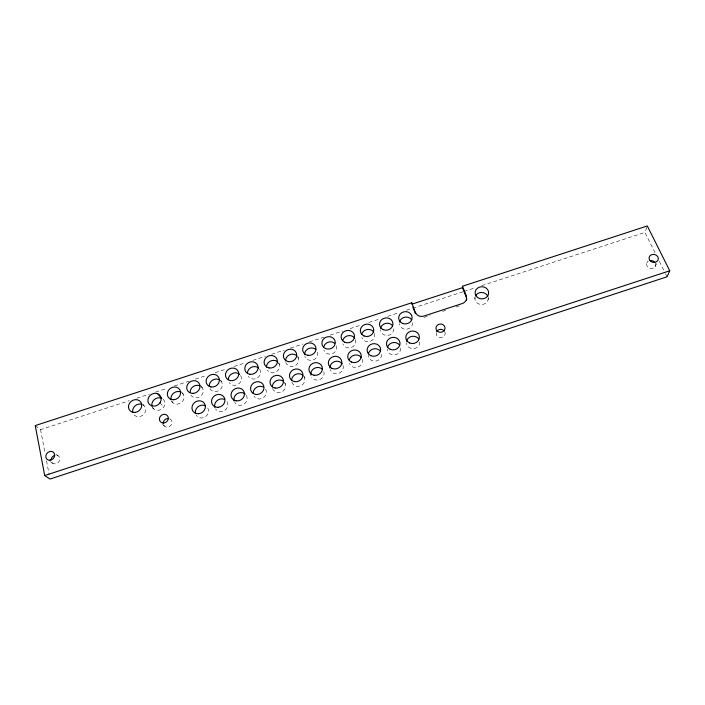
<?xml version="1.0" encoding="UTF-8"?>
<svg xmlns="http://www.w3.org/2000/svg" width="705" height="705" viewBox="0 0 705 705"><rect width="100%" height="100%" fill="white"/><g stroke="black" fill="none" stroke-linecap="round" stroke-linejoin="round"><path stroke-width="0.53" stroke-dasharray="3.52 2.64" d="M474.906 298.999L474.985 297.105M488.16 299.537L488.301 297.642M655.007 252.681L644.916 232.412L647.313 225.952M646.926 262.868L647.622 261.114M655.447 266.208L656.549 263.582M35.25 425.591L40.564 429.636L129.438 400.634M136.761 398.246L149.31 394.148M155.585 392.103L167.085 388.349M174.399 385.961L189.037 381.185M195.311 379.131L205.772 375.721M215.184 372.654L226.684 368.9M233.998 366.512L245.499 362.758M252.822 360.37L265.371 356.272M271.645 354.227L284.185 350.129M290.46 348.085L303.009 343.987M309.283 341.943L323.921 337.166M330.196 335.113L342.745 331.024M350.059 328.636L361.559 324.882M368.882 322.493L379.343 319.083M387.706 316.351L399.206 312.597M406.521 310.209L411.755 308.499M412.795 308.164L462.982 291.782M464.031 291.438L475.531 287.684M481.806 285.64L644.916 232.412M423.987 317.435L430.182 315.417M442.564 311.372L445.666 310.359M455.985 306.983L460.118 305.635M50.355 461.616L52.972 463.449M56.233 454.337L57.951 455.589M142.648 404.08L143.987 405.534M162.476 423.996L164.362 426.067M152.245 407.437L153.54 408.882M159.956 402.758L163.71 407.102M171.535 401.136L172.743 402.608M181.546 391.998L183.291 394.245M200.81 385.714L202.423 387.997M220.542 380.207L221.537 381.757M659.334 261.361L665.097 272.941M665.582 273.91L667.018 276.801M284.556 382.383L285.437 384.243M278.537 362.564L279.436 364.511M303.864 376.065L304.648 377.959M297.677 356.307L298.479 358.29M40.564 429.636L45.076 453.271M46.512 460.788L49.183 474.756M393.734 328.838A6.653 6.098 -9.5 0 1 387.459 335.448A6.653 6.098 -9.5 0 1 380.471 329.843M56.929 455.227A4.697 4.063 -43.9 0 1 58.735 461.942A4.697 4.063 -43.9 0 1 51.491 461.951M207.746 407.966A6.83 6.195 -35 0 1 205.164 416.893A6.83 6.195 -35 0 1 196.14 415.174M655.368 263.168A4.6 3.948 11.9 0 1 653.385 268.138A4.6 3.948 11.9 0 1 647.384 266.543A4.6 3.948 11.9 0 1 648.327 261.291M488.23 297.959A6.689 6.019 1 0 1 481.295 304.507A6.689 6.019 1 0 1 474.976 297.431M444.908 332.046A4.486 4.115 -2.5 0 1 441.004 337.545A4.486 4.115 -2.5 0 1 436.272 332.698M419.827 341.951A6.724 6.195 -6 0 1 413.553 348.649A6.724 6.195 -6 0 1 406.424 342.947M412.672 322.652A6.662 6.089 -7.1 0 1 406.441 329.244A6.662 6.089 -7.1 0 1 399.391 323.657M400.722 348.208A6.715 6.204 -8.7 0 1 394.412 354.915A6.715 6.204 -8.7 0 1 387.336 349.195M142.674 404.626A6.838 6.063 -37.9 0 1 143.582 414.522A6.838 6.063 -37.9 0 1 133.333 413.923M163.146 399.277A6.812 6.072 -36.5 0 1 163.921 406.838L162.829 408.221A6.812 6.072 -36.5 0 1 152.544 407.64M169.914 418.955A4.583 4.115 -37.8 0 1 171.685 423.996A4.583 4.115 -37.8 0 1 166.68 427.098A4.583 4.115 -37.8 0 1 163.172 423.123M182.287 393.02A6.786 6.089 -35 0 1 181.37 402.546A6.786 6.089 -35 0 1 171.738 401.374M201.41 386.772A6.768 6.098 -33.4 0 1 200.564 396.272A6.768 6.098 -33.4 0 1 190.914 395.108M227.028 401.656A6.812 6.213 -33.1 0 1 224.507 410.557A6.812 6.213 -33.1 0 1 215.457 408.847M220.515 380.541A6.742 6.107 -31.6 0 1 219.026 390.508A6.742 6.107 -31.6 0 1 209.429 387.38M240.634 375.518A6.724 6.116 -29.6 0 1 238.184 384.243A6.724 6.116 -29.6 0 1 229.195 382.595M246.292 395.355A6.794 6.222 -31 0 1 243.833 404.229A6.794 6.222 -31 0 1 234.756 402.529M265.529 389.063A6.768 6.222 -28.7 0 1 263.141 397.902A6.768 6.222 -28.7 0 1 254.038 396.219M259.704 369.288A6.706 6.116 -27.4 0 1 257.316 377.986A6.706 6.116 -27.4 0 1 248.31 376.355M284.75 382.771A6.759 6.23 -26.1 0 1 281.648 392.015A6.759 6.23 -26.1 0 1 272.615 388.437M278.757 363.066A6.697 6.125 -25.1 0 1 276.439 371.738A6.697 6.125 -25.1 0 1 267.398 370.116M297.792 356.845A6.68 6.125 -22.6 0 1 294.769 365.913A6.68 6.125 -22.6 0 1 285.789 362.44M303.943 376.488A6.742 6.23 -23.4 0 1 300.912 385.705A6.742 6.23 -23.4 0 1 291.844 382.145M323.833 371.676A6.733 6.23 -20.5 0 1 320.158 379.396A6.733 6.23 -20.5 0 1 311.751 377.334M311.046 375.862A6.733 6.23 -20.5 0 1 310.773 374.249M317.506 352.077A6.671 6.125 -20 0 1 313.038 359.999A6.671 6.125 -20 0 1 304.824 356.219M343.009 365.401A6.724 6.23 -17.5 0 1 338.567 373.43A6.724 6.23 -17.5 0 1 330.231 369.587M336.514 345.864A6.662 6.125 -17.4 0 1 332.099 353.769A6.662 6.125 -17.4 0 1 323.842 350.006M362.158 359.136A6.715 6.23 -14.5 0 1 357.779 367.138A6.715 6.23 -14.5 0 1 349.389 363.313M355.496 339.66A6.662 6.116 -14.7 0 1 351.143 347.539A6.662 6.116 -14.7 0 1 342.841 343.802M374.461 333.465A6.653 6.107 -12.1 0 1 370.16 341.326A6.653 6.107 -12.1 0 1 361.824 337.598M381.608 354.465A6.715 6.222 -11.5 0 1 375.245 361.198A6.715 6.222 -11.5 0 1 368.23 355.452"/><path stroke-width="1.06" d="M466.543 300.295A6.733 6.081 -1.2 0 0 466.252 297.157L462.462 287.684L462.48 286.239L647.313 225.952L669.75 270.773L667.018 276.801L50.002 479.048L44.688 475.567L35.25 425.591L411.746 302.789L415.324 312.368L417.263 314.985A6.742 6.125 -5.3 0 0 423.881 316.069L462.207 303.555A6.759 6.098 -1.2 0 0 466.578 298.876L466.287 295.73L462.48 286.239M44.688 475.567L669.75 270.773M462.462 287.684L411.879 304.181L411.746 302.789M161.824 398.369L160.273 397.849A6.812 6.072 -36.5 0 0 151.954 406.159M157.761 393.822L160.89 397.523M412.954 307.054L415.457 313.743M380.603 328.248A6.653 6.098 -9.5 0 1 385.882 323.375A6.653 6.098 -9.5 0 1 392.659 325.86M650.486 260.586A4.6 3.948 11.9 0 1 654.742 262.251M475.505 295.933A6.689 6.019 1 0 1 481.841 292.478A6.689 6.019 1 0 1 487.842 296.426M436.633 331.676A4.486 4.115 -2.5 0 1 444.379 331.094M406.547 341.335A6.724 6.195 -6 0 1 411.826 336.408A6.724 6.195 -6 0 1 418.708 338.929M399.524 322.07A6.662 6.089 -7.1 0 1 404.767 317.215A6.662 6.089 -7.1 0 1 411.57 319.682M387.468 347.583A6.715 6.204 -8.7 0 1 392.782 342.639A6.715 6.204 -8.7 0 1 399.629 345.177M51.077 459.81A4.697 4.063 -43.9 0 1 54.655 455.377M132.751 412.434A6.838 6.063 -37.9 0 1 141.123 404.106M163.172 423.123A4.583 4.115 -37.8 0 1 168.865 418.603M171.13 399.894A6.786 6.089 -35 0 1 173.677 393.099A6.786 6.089 -35 0 1 180.956 392.121M190.112 392.024A6.768 6.098 -33.4 0 1 200.07 385.882M195.514 413.676A6.83 6.195 -35 0 1 198.017 406.794A6.83 6.195 -35 0 1 205.366 405.807M214.813 407.358A6.812 6.213 -33.1 0 1 217.272 400.493A6.812 6.213 -33.1 0 1 224.622 399.506M209.235 385.776A6.742 6.107 -31.6 0 1 219.167 379.642M228.341 379.537A6.724 6.116 -29.6 0 1 232.438 373.483A6.724 6.116 -29.6 0 1 239.594 374.302M234.104 401.039A6.794 6.222 -31 0 1 237.232 393.69A6.794 6.222 -31 0 1 245.234 394.121M253.139 393.117A6.768 6.222 -28.7 0 1 263.08 386.922M247.429 373.298A6.706 6.116 -27.4 0 1 251.482 367.261A6.706 6.116 -27.4 0 1 258.656 368.08M272.377 386.816A6.759 6.23 -26.1 0 1 276.413 380.7A6.759 6.23 -26.1 0 1 283.674 381.546M266.49 367.076A6.697 6.125 -25.1 0 1 270.508 361.048A6.697 6.125 -25.1 0 1 277.7 361.859M285.543 360.854A6.68 6.125 -22.6 0 1 289.508 354.844A6.68 6.125 -22.6 0 1 296.717 355.646M291.588 380.533A6.742 6.23 -23.4 0 1 295.58 374.434A6.742 6.23 -23.4 0 1 302.859 375.263M310.773 374.249A6.733 6.23 -20.5 0 1 314.73 368.169A6.733 6.23 -20.5 0 1 322.026 368.997M304.56 354.633A6.671 6.125 -20 0 1 308.499 348.649A6.671 6.125 -20 0 1 315.717 349.442M329.949 367.984A6.724 6.23 -17.5 0 1 334.672 361.586A6.724 6.23 -17.5 0 1 342.277 363.939M323.745 346.825A6.662 6.125 -17.4 0 1 334.699 343.238M349.257 360.079A6.715 6.23 -14.5 0 1 354.633 355.117A6.715 6.23 -14.5 0 1 361.418 357.682M342.718 340.621A6.662 6.116 -14.7 0 1 348.058 335.73A6.662 6.116 -14.7 0 1 354.774 338.233M361.674 334.434A6.653 6.107 -12.1 0 1 366.979 329.552A6.653 6.107 -12.1 0 1 373.72 332.046M368.371 353.831A6.715 6.222 -11.5 0 1 373.72 348.869A6.715 6.222 -11.5 0 1 380.533 351.425M160.167 402.485L159.066 403.886A6.9 6.133 -36.3 0 1 150.535 405.225A6.9 6.133 -36.3 0 1 148.623 397.444A6.9 6.133 -36.3 0 1 156.492 393.399L158.061 393.928A6.9 6.133 -36.3 0 1 160.167 402.485M383.203 329.649A6.742 6.16 -9.6 0 0 392.949 323.524A6.742 6.16 -9.6 0 0 382.551 318.977A6.742 6.16 -9.6 0 0 383.203 329.649M49.923 460.224A4.759 4.098 -43.7 0 0 54.285 453.333A4.759 4.098 -43.7 0 0 46.592 453.861A4.759 4.098 -43.7 0 0 49.923 460.224M198.554 413.738A6.927 6.266 -34.8 0 0 204.547 403.604A6.927 6.266 -34.8 0 0 192.914 404.458A6.927 6.266 -34.8 0 0 198.554 413.738M134.814 412.469A6.927 6.125 -37.6 0 0 140.982 402.423A6.927 6.125 -37.6 0 0 129.491 403.269A6.927 6.125 -37.6 0 0 134.814 412.469M249.737 374.276A6.794 6.186 -27.3 0 0 257.88 365.948A6.794 6.186 -27.3 0 0 246.706 363.974A6.794 6.186 -27.3 0 0 249.737 374.276M230.35 380.612A6.812 6.178 -29.4 0 0 238.546 372.258A6.812 6.178 -29.4 0 0 227.407 370.275A6.812 6.178 -29.4 0 0 230.35 380.612M210.945 386.948A6.83 6.169 -31.4 0 0 219.193 378.576A6.83 6.169 -31.4 0 0 208.09 376.576A6.83 6.169 -31.4 0 0 210.945 386.948M193.232 393.39A6.856 6.16 -33.2 0 0 199.189 383.423A6.856 6.16 -33.2 0 0 187.662 384.287A6.856 6.16 -33.2 0 0 193.232 393.39M269.099 367.948A6.777 6.186 -25 0 0 277.188 359.638A6.777 6.186 -25 0 0 265.979 357.682A6.777 6.186 -25 0 0 269.099 367.948M173.782 399.744A6.874 6.151 -34.8 0 0 179.81 389.75A6.874 6.151 -34.8 0 0 168.292 390.605A6.874 6.151 -34.8 0 0 173.782 399.744M288.442 361.63A6.768 6.186 -22.5 0 0 296.479 353.337A6.768 6.186 -22.5 0 0 285.234 351.398A6.768 6.186 -22.5 0 0 288.442 361.63M307.768 355.32A6.759 6.186 -20 0 0 315.752 347.045A6.759 6.186 -20 0 0 304.472 345.115A6.759 6.186 -20 0 0 307.768 355.32M325.437 348.517A6.75 6.186 -17.4 0 0 335.28 342.357A6.75 6.186 -17.4 0 0 325.04 337.748A6.75 6.186 -17.4 0 0 325.437 348.517M344.71 342.225A6.742 6.178 -14.7 0 0 354.527 336.074A6.742 6.178 -14.7 0 0 344.234 331.491A6.742 6.178 -14.7 0 0 344.71 342.225M363.965 335.933A6.742 6.178 -12.1 0 0 373.747 329.79A6.742 6.178 -12.1 0 0 363.401 325.234A6.742 6.178 -12.1 0 0 363.965 335.933M477.576 297.475A6.777 6.081 0.9 0 0 488.583 293.853A6.777 6.081 0.9 0 0 479.559 287.094A6.777 6.081 0.9 0 0 477.576 297.475M402.414 323.366A6.742 6.151 -7.2 0 0 412.125 317.259A6.742 6.151 -7.2 0 0 401.674 312.738A6.742 6.151 -7.2 0 0 402.414 323.366M163.719 422.982A4.644 4.159 -37.6 0 0 167.808 416.197A4.644 4.159 -37.6 0 0 160.061 416.752A4.644 4.159 -37.6 0 0 163.719 422.982M218.162 407.314A6.9 6.274 -32.9 0 0 224.075 397.215A6.9 6.274 -32.9 0 0 212.434 398.078A6.9 6.274 -32.9 0 0 218.162 407.314M235.999 400.819A6.883 6.283 -30.8 0 0 244.256 392.332A6.883 6.283 -30.8 0 0 233.002 390.288A6.883 6.283 -30.8 0 0 235.999 400.819M255.562 394.412A6.856 6.292 -28.5 0 0 263.758 385.952A6.856 6.292 -28.5 0 0 252.478 383.925A6.856 6.292 -28.5 0 0 255.562 394.412M275.1 388.023A6.838 6.301 -26 0 0 283.243 379.581A6.838 6.301 -26 0 0 271.918 377.563A6.838 6.301 -26 0 0 275.1 388.023M294.611 381.634A6.83 6.301 -23.3 0 0 302.701 373.218A6.83 6.301 -23.3 0 0 291.35 371.209A6.83 6.301 -23.3 0 0 294.611 381.634M314.104 375.254A6.821 6.301 -20.4 0 0 322.141 366.856A6.821 6.301 -20.4 0 0 310.755 364.864A6.821 6.301 -20.4 0 0 314.104 375.254M331.923 368.371A6.812 6.301 -17.5 0 0 341.855 362.123A6.812 6.301 -17.5 0 0 331.5 357.417A6.812 6.301 -17.5 0 0 331.923 368.371M351.372 362.009A6.803 6.292 -14.5 0 0 361.268 355.769A6.803 6.292 -14.5 0 0 350.861 351.09A6.803 6.292 -14.5 0 0 351.372 362.009M370.795 355.655A6.803 6.283 -11.6 0 0 380.656 349.424A6.803 6.283 -11.6 0 0 370.195 344.763A6.803 6.283 -11.6 0 0 370.795 355.655M390.2 349.301A6.803 6.274 -8.8 0 0 400.026 343.088A6.803 6.274 -8.8 0 0 389.512 338.453A6.803 6.274 -8.8 0 0 390.2 349.301M409.587 342.956A6.803 6.257 -6.1 0 0 419.378 336.761A6.803 6.257 -6.1 0 0 408.803 332.143A6.803 6.257 -6.1 0 0 409.587 342.956M437.532 331.324A4.547 4.159 -2.7 0 0 444.952 328.882A4.547 4.159 -2.7 0 0 438.986 324.238A4.547 4.159 -2.7 0 0 437.532 331.324M650.08 260.718A4.662 3.983 11.7 0 0 658.012 260.083A4.662 3.983 11.7 0 0 652.98 254.399A4.662 3.983 11.7 0 0 650.08 260.718"/></g></svg>
